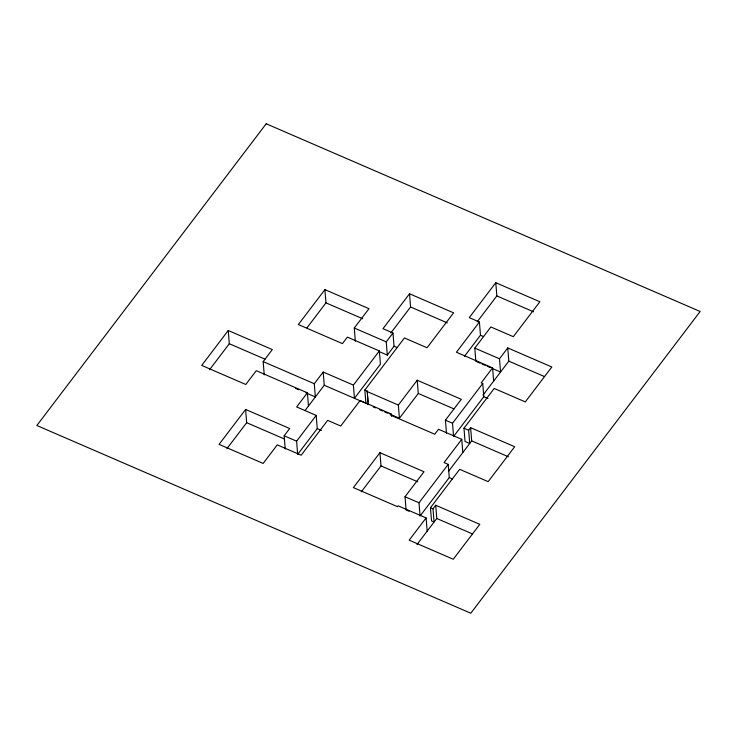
<?xml version="1.0" encoding="UTF-8"?>
<svg xmlns="http://www.w3.org/2000/svg" width="737" height="737" viewBox="0 0 737 737"><rect width="100%" height="100%" fill="white"/><g stroke="black" fill="none" stroke-linecap="round" stroke-linejoin="round"><path stroke-width="1.11" d="M264.233 374.829L263.173 361.609L272.322 349.568L228.249 330.498L201.708 365.414L245.78 384.484L256.273 370.683L307.393 392.803L308.462 406.023M209.575 369.688L229.308 343.728L228.249 330.498M355.345 341.259L354.276 328.029L368.979 308.692L324.897 289.632L298.356 324.547L342.438 343.608L347.376 337.113L379.343 350.941L380.412 364.161L354.451 398.321L353.382 385.101L379.343 350.941M306.905 327.919L325.966 302.852L324.897 289.632M285.228 449.017L284.16 435.788L289.687 428.529L245.605 409.459L219.073 444.374L263.146 463.435L277.259 444.872L301.175 455.208L327.661 420.366L340.715 426.014L360.071 400.56L391.448 414.13L391.633 416.331M226.941 448.64L246.674 422.679L245.605 409.459M307.393 392.803L296.642 406.944L316.201 415.41L317.26 428.63L297.674 454.397L296.615 441.177L316.201 415.41M305.966 392.885L315.362 396.948L314.294 383.719L323.184 372.028L353.382 385.101M305.1 410.445L324.243 385.258L323.184 372.028M365.902 403.277L364.843 390.057L404.438 337.961L427.055 347.753L453.596 312.838L409.514 293.768L382.982 328.684L392.978 333.004L394.037 346.233L387.312 355.087L379.058 351.521M390.85 332.958L410.583 306.988L409.514 293.768M387.312 355.087L386.243 341.867L392.978 333.004M368.03 404.705L367.256 391.098L364.843 390.057M391.448 414.13L390.674 415.152L434.756 434.222L438.515 429.266L461.749 439.316L462.818 452.546M390.002 414.203L399.417 418.275L398.349 405.055L417.216 380.237L461.288 399.307L445.415 420.191L446.484 433.411M475.862 361.342L474.794 348.113L490.87 326.97L513.321 336.68L539.862 301.765L495.78 282.704L469.248 317.619L479.409 322.014L480.478 335.234L464.467 356.303M399.417 418.275L418.275 393.466L417.216 380.237M477.115 321.885L496.849 295.924L495.78 282.704M409.081 511.257L406.087 509.958L405.018 496.738L424.005 471.754L379.933 452.693L353.392 487.608L397.473 506.669L398.118 505.812L426.106 517.918L427.165 531.147M479.409 322.014L456.433 352.24L492.583 367.874L493.652 381.093M361.259 491.874L380.992 465.913L379.933 452.693M492.583 367.874L481.215 382.835L482.744 383.498L483.804 396.718L453.577 436.488L452.518 423.259L482.744 383.498M492.316 368.463L500.552 372.019L499.483 358.799L507.747 347.919L551.829 366.989L525.288 401.905L494.205 388.454L463.978 428.215L465.038 441.445L469.718 443.462L468.649 430.242L470.611 427.663L514.693 446.733L488.152 481.648L459.667 469.322L430.463 507.747L431.523 520.967L434.065 522.063L433.006 508.843L435.724 505.26L479.796 524.329L453.264 559.245L409.182 540.175L426.106 517.918M482.947 395.179L508.816 361.148L507.747 347.919M461.749 439.316L444.07 462.578L448.207 464.365L449.266 477.594L420.763 515.099M420.062 516.011L419.003 502.791L448.207 464.365M448.538 471.33L471.68 440.892L470.611 427.663M417.013 544.496L436.783 518.489L435.724 505.26M496.849 295.924L533.579 311.815M480.478 335.234L483.601 336.588M410.583 306.988L447.313 322.88M508.816 361.148L544.496 376.579M474.794 348.113L499.483 358.799M476.894 361.784L479.98 363.12M482.035 364.014L485.121 365.349M487.175 366.234L490.262 367.57M325.966 302.852L362.696 318.743M354.276 328.029L386.243 341.867M394.037 346.233L397.169 347.588M483.804 396.718L487.968 398.524M418.275 393.466L453.955 408.897M445.415 420.191L452.518 423.259M463.978 428.215L468.649 430.242M366.971 391.476L398.349 405.055M471.68 440.892L508.41 456.783M229.308 343.728L264.988 359.159M324.243 385.258L368.325 404.327M373.263 406.962L375.354 407.874M379.537 409.68L382.678 411.034M384.769 411.946L387.911 413.3M263.173 361.609L314.294 383.719M295.537 388.371L298.669 389.726M449.266 477.594L452.398 478.949M317.26 428.63L321.433 430.436M380.992 465.913L417.722 481.805M284.16 435.788L296.615 441.177M246.674 422.679L284.454 439.022M405.018 496.738L419.003 502.791M430.463 507.747L433.006 508.843M436.783 518.489L472.472 533.92M367.256 391.098L367.431 393.3M367.699 396.607L368.141 402.116M266.204 123.77L36.85 425.507L470.796 613.23L700.15 311.493L266.204 123.77"/></g></svg>
